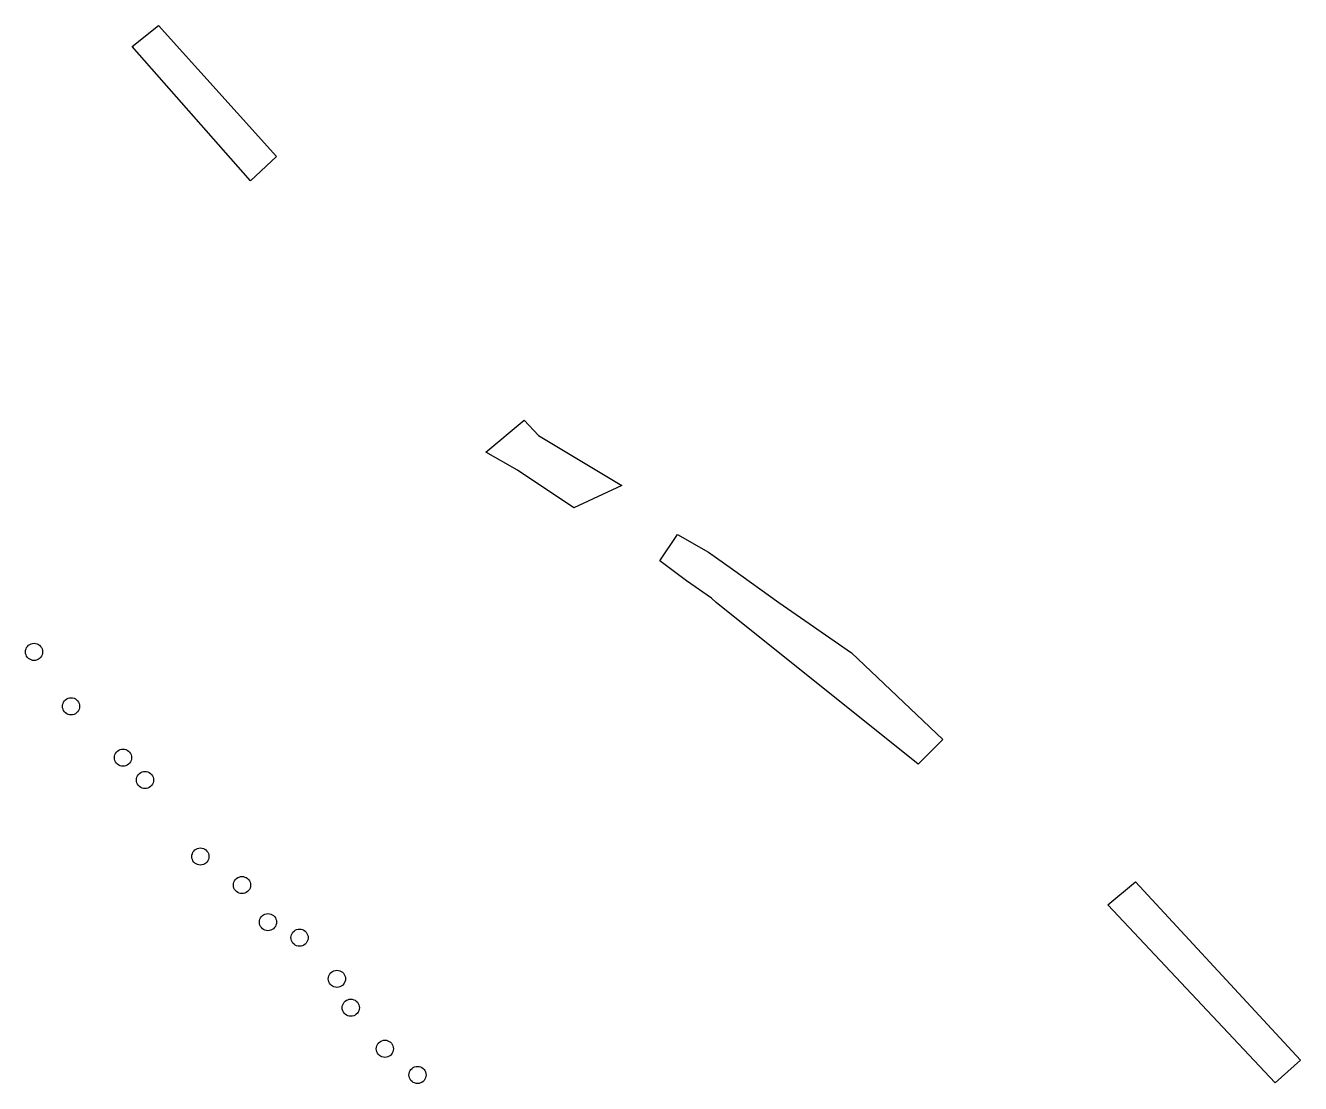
# Model space of a CAD drawing. Header units: millimetres. Extents: x 734061 to 736248, y 4017837 to 4020740.
# Drawn here: x 735326 to 735378, y 4018669.7 to 4018712.9 of the extents above; entities that cross this region are included whole.
import ezdxf

# ---------------------------------------------------------------- set-up
doc = ezdxf.new("R2010")
doc.units = ezdxf.units.MM
doc.layers.add('bolvar', color=143, linetype='Continuous', true_color=0x3faae0)

msp = doc.modelspace()

# ---------------------------------------------------------------- linework, layer by layer
at = {"layer": 'bolvar'}
for points in [[(735335.163, 4018706.512), (735330.322, 4018712), (735331.409, 4018712.852), (735336.219, 4018707.506)], [(735348.355, 4018693.165), (735346.058, 4018694.71), (735344.767, 4018695.446), (735346.331, 4018696.742), (735346.922, 4018696.116), (735350.32, 4018694.08)], [(735362.415, 4018682.703), (735354.165, 4018689.307), (735353.972, 4018689.481), (735352.961, 4018690.183), (735351.865, 4018690.999), (735352.592, 4018692.074), (735353.852, 4018691.36), (735354.829, 4018690.67), (735356.727, 4018689.303), (735359.687, 4018687.252), (735362.087, 4018684.985), (735363.426, 4018683.711)], [(735326.673, 4018687.29), (735326.668, 4018687.229), (735326.652, 4018687.17), (735326.626, 4018687.115), (735326.591, 4018687.065), (735326.548, 4018687.022), (735326.498, 4018686.987), (735326.443, 4018686.961), (735326.384, 4018686.945), (735326.323, 4018686.94), (735326.262, 4018686.945), (735326.203, 4018686.961), (735326.148, 4018686.987), (735326.098, 4018687.022), (735326.055, 4018687.065), (735326.02, 4018687.115), (735325.994, 4018687.17), (735325.978, 4018687.229), (735325.973, 4018687.29), (735325.978, 4018687.351), (735325.994, 4018687.41), (735326.02, 4018687.465), (735326.055, 4018687.515), (735326.098, 4018687.558), (735326.148, 4018687.593), (735326.203, 4018687.619), (735326.262, 4018687.635), (735326.323, 4018687.64), (735326.384, 4018687.635), (735326.443, 4018687.619), (735326.498, 4018687.593), (735326.548, 4018687.558), (735326.591, 4018687.515), (735326.626, 4018687.465), (735326.652, 4018687.41), (735326.668, 4018687.351)], [(735326.673, 4018687.29), (735326.668, 4018687.229), (735326.652, 4018687.17), (735326.626, 4018687.115), (735326.591, 4018687.065), (735326.548, 4018687.022), (735326.498, 4018686.987), (735326.443, 4018686.961), (735326.384, 4018686.945), (735326.323, 4018686.94), (735326.262, 4018686.945), (735326.203, 4018686.961), (735326.148, 4018686.987), (735326.098, 4018687.022), (735326.055, 4018687.065), (735326.02, 4018687.115), (735325.994, 4018687.17), (735325.978, 4018687.229), (735325.973, 4018687.29), (735325.978, 4018687.351), (735325.994, 4018687.41), (735326.02, 4018687.465), (735326.055, 4018687.515), (735326.098, 4018687.558), (735326.148, 4018687.593), (735326.203, 4018687.619), (735326.262, 4018687.635), (735326.323, 4018687.64), (735326.384, 4018687.635), (735326.443, 4018687.619), (735326.498, 4018687.593), (735326.548, 4018687.558), (735326.591, 4018687.515), (735326.626, 4018687.465), (735326.652, 4018687.41), (735326.668, 4018687.351)], [(735328.184, 4018685.069), (735328.179, 4018685.008), (735328.163, 4018684.949), (735328.137, 4018684.894), (735328.102, 4018684.844), (735328.059, 4018684.801), (735328.009, 4018684.766), (735327.954, 4018684.74), (735327.895, 4018684.724), (735327.834, 4018684.719), (735327.773, 4018684.724), (735327.714, 4018684.74), (735327.659, 4018684.766), (735327.609, 4018684.801), (735327.566, 4018684.844), (735327.531, 4018684.894), (735327.505, 4018684.949), (735327.489, 4018685.008), (735327.484, 4018685.069), (735327.489, 4018685.13), (735327.505, 4018685.189), (735327.531, 4018685.244), (735327.566, 4018685.294), (735327.609, 4018685.337), (735327.659, 4018685.372), (735327.714, 4018685.398), (735327.773, 4018685.414), (735327.834, 4018685.419), (735327.895, 4018685.414), (735327.954, 4018685.398), (735328.009, 4018685.372), (735328.059, 4018685.337), (735328.102, 4018685.294), (735328.137, 4018685.244), (735328.163, 4018685.189), (735328.179, 4018685.13)], [(735328.184, 4018685.069), (735328.179, 4018685.008), (735328.163, 4018684.949), (735328.137, 4018684.894), (735328.102, 4018684.844), (735328.059, 4018684.801), (735328.009, 4018684.766), (735327.954, 4018684.74), (735327.895, 4018684.724), (735327.834, 4018684.719), (735327.773, 4018684.724), (735327.714, 4018684.74), (735327.659, 4018684.766), (735327.609, 4018684.801), (735327.566, 4018684.844), (735327.531, 4018684.894), (735327.505, 4018684.949), (735327.489, 4018685.008), (735327.484, 4018685.069), (735327.489, 4018685.13), (735327.505, 4018685.189), (735327.531, 4018685.244), (735327.566, 4018685.294), (735327.609, 4018685.337), (735327.659, 4018685.372), (735327.714, 4018685.398), (735327.773, 4018685.414), (735327.834, 4018685.419), (735327.895, 4018685.414), (735327.954, 4018685.398), (735328.009, 4018685.372), (735328.059, 4018685.337), (735328.102, 4018685.294), (735328.137, 4018685.244), (735328.163, 4018685.189), (735328.179, 4018685.13)], [(735330.303, 4018682.973), (735330.298, 4018682.912), (735330.282, 4018682.853), (735330.256, 4018682.798), (735330.221, 4018682.748), (735330.178, 4018682.705), (735330.128, 4018682.67), (735330.073, 4018682.644), (735330.014, 4018682.628), (735329.953, 4018682.623), (735329.892, 4018682.628), (735329.833, 4018682.644), (735329.778, 4018682.67), (735329.728, 4018682.705), (735329.685, 4018682.748), (735329.65, 4018682.798), (735329.624, 4018682.853), (735329.608, 4018682.912), (735329.603, 4018682.973), (735329.608, 4018683.034), (735329.624, 4018683.093), (735329.65, 4018683.148), (735329.685, 4018683.198), (735329.728, 4018683.241), (735329.778, 4018683.276), (735329.833, 4018683.302), (735329.892, 4018683.318), (735329.953, 4018683.323), (735330.014, 4018683.318), (735330.073, 4018683.302), (735330.128, 4018683.276), (735330.178, 4018683.241), (735330.221, 4018683.198), (735330.256, 4018683.148), (735330.282, 4018683.093), (735330.298, 4018683.034)], [(735330.303, 4018682.973), (735330.298, 4018682.912), (735330.282, 4018682.853), (735330.256, 4018682.798), (735330.221, 4018682.748), (735330.178, 4018682.705), (735330.128, 4018682.67), (735330.073, 4018682.644), (735330.014, 4018682.628), (735329.953, 4018682.623), (735329.892, 4018682.628), (735329.833, 4018682.644), (735329.778, 4018682.67), (735329.728, 4018682.705), (735329.685, 4018682.748), (735329.65, 4018682.798), (735329.624, 4018682.853), (735329.608, 4018682.912), (735329.603, 4018682.973), (735329.608, 4018683.034), (735329.624, 4018683.093), (735329.65, 4018683.148), (735329.685, 4018683.198), (735329.728, 4018683.241), (735329.778, 4018683.276), (735329.833, 4018683.302), (735329.892, 4018683.318), (735329.953, 4018683.323), (735330.014, 4018683.318), (735330.073, 4018683.302), (735330.128, 4018683.276), (735330.178, 4018683.241), (735330.221, 4018683.198), (735330.256, 4018683.148), (735330.282, 4018683.093), (735330.298, 4018683.034)], [(735331.201, 4018682.063), (735331.196, 4018682.002), (735331.18, 4018681.943), (735331.154, 4018681.888), (735331.119, 4018681.838), (735331.076, 4018681.795), (735331.026, 4018681.76), (735330.971, 4018681.734), (735330.912, 4018681.718), (735330.851, 4018681.713), (735330.79, 4018681.718), (735330.731, 4018681.734), (735330.676, 4018681.76), (735330.626, 4018681.795), (735330.583, 4018681.838), (735330.548, 4018681.888), (735330.522, 4018681.943), (735330.506, 4018682.002), (735330.501, 4018682.063), (735330.506, 4018682.124), (735330.522, 4018682.183), (735330.548, 4018682.238), (735330.583, 4018682.288), (735330.626, 4018682.331), (735330.676, 4018682.366), (735330.731, 4018682.392), (735330.79, 4018682.408), (735330.851, 4018682.413), (735330.912, 4018682.408), (735330.971, 4018682.392), (735331.026, 4018682.366), (735331.076, 4018682.331), (735331.119, 4018682.288), (735331.154, 4018682.238), (735331.18, 4018682.183), (735331.196, 4018682.124)], [(735331.201, 4018682.063), (735331.196, 4018682.002), (735331.18, 4018681.943), (735331.154, 4018681.888), (735331.119, 4018681.838), (735331.076, 4018681.795), (735331.026, 4018681.76), (735330.971, 4018681.734), (735330.912, 4018681.718), (735330.851, 4018681.713), (735330.79, 4018681.718), (735330.731, 4018681.734), (735330.676, 4018681.76), (735330.626, 4018681.795), (735330.583, 4018681.838), (735330.548, 4018681.888), (735330.522, 4018681.943), (735330.506, 4018682.002), (735330.501, 4018682.063), (735330.506, 4018682.124), (735330.522, 4018682.183), (735330.548, 4018682.238), (735330.583, 4018682.288), (735330.626, 4018682.331), (735330.676, 4018682.366), (735330.731, 4018682.392), (735330.79, 4018682.408), (735330.851, 4018682.413), (735330.912, 4018682.408), (735330.971, 4018682.392), (735331.026, 4018682.366), (735331.076, 4018682.331), (735331.119, 4018682.288), (735331.154, 4018682.238), (735331.18, 4018682.183), (735331.196, 4018682.124)], [(735333.463, 4018678.938), (735333.458, 4018678.877), (735333.442, 4018678.818), (735333.416, 4018678.763), (735333.381, 4018678.713), (735333.338, 4018678.67), (735333.288, 4018678.635), (735333.233, 4018678.609), (735333.174, 4018678.593), (735333.113, 4018678.588), (735333.052, 4018678.593), (735332.993, 4018678.609), (735332.938, 4018678.635), (735332.888, 4018678.67), (735332.845, 4018678.713), (735332.81, 4018678.763), (735332.784, 4018678.818), (735332.768, 4018678.877), (735332.763, 4018678.938), (735332.768, 4018678.999), (735332.784, 4018679.058), (735332.81, 4018679.113), (735332.845, 4018679.163), (735332.888, 4018679.206), (735332.938, 4018679.241), (735332.993, 4018679.267), (735333.052, 4018679.283), (735333.113, 4018679.288), (735333.174, 4018679.283), (735333.233, 4018679.267), (735333.288, 4018679.241), (735333.338, 4018679.206), (735333.381, 4018679.163), (735333.416, 4018679.113), (735333.442, 4018679.058), (735333.458, 4018678.999)], [(735333.463, 4018678.938), (735333.458, 4018678.877), (735333.442, 4018678.818), (735333.416, 4018678.763), (735333.381, 4018678.713), (735333.338, 4018678.67), (735333.288, 4018678.635), (735333.233, 4018678.609), (735333.174, 4018678.593), (735333.113, 4018678.588), (735333.052, 4018678.593), (735332.993, 4018678.609), (735332.938, 4018678.635), (735332.888, 4018678.67), (735332.845, 4018678.713), (735332.81, 4018678.763), (735332.784, 4018678.818), (735332.768, 4018678.877), (735332.763, 4018678.938), (735332.768, 4018678.999), (735332.784, 4018679.058), (735332.81, 4018679.113), (735332.845, 4018679.163), (735332.888, 4018679.206), (735332.938, 4018679.241), (735332.993, 4018679.267), (735333.052, 4018679.283), (735333.113, 4018679.288), (735333.174, 4018679.283), (735333.233, 4018679.267), (735333.288, 4018679.241), (735333.338, 4018679.206), (735333.381, 4018679.163), (735333.416, 4018679.113), (735333.442, 4018679.058), (735333.458, 4018678.999)], [(735335.163, 4018677.773), (735335.158, 4018677.712), (735335.142, 4018677.653), (735335.116, 4018677.598), (735335.081, 4018677.548), (735335.038, 4018677.505), (735334.988, 4018677.47), (735334.933, 4018677.444), (735334.874, 4018677.428), (735334.813, 4018677.423), (735334.752, 4018677.428), (735334.693, 4018677.444), (735334.638, 4018677.47), (735334.588, 4018677.505), (735334.545, 4018677.548), (735334.51, 4018677.598), (735334.484, 4018677.653), (735334.468, 4018677.712), (735334.463, 4018677.773), (735334.468, 4018677.834), (735334.484, 4018677.893), (735334.51, 4018677.948), (735334.545, 4018677.998), (735334.588, 4018678.041), (735334.638, 4018678.076), (735334.693, 4018678.102), (735334.752, 4018678.118), (735334.813, 4018678.123), (735334.874, 4018678.118), (735334.933, 4018678.102), (735334.988, 4018678.076), (735335.038, 4018678.041), (735335.081, 4018677.998), (735335.116, 4018677.948), (735335.142, 4018677.893), (735335.158, 4018677.834)], [(735335.163, 4018677.773), (735335.158, 4018677.712), (735335.142, 4018677.653), (735335.116, 4018677.598), (735335.081, 4018677.548), (735335.038, 4018677.505), (735334.988, 4018677.47), (735334.933, 4018677.444), (735334.874, 4018677.428), (735334.813, 4018677.423), (735334.752, 4018677.428), (735334.693, 4018677.444), (735334.638, 4018677.47), (735334.588, 4018677.505), (735334.545, 4018677.548), (735334.51, 4018677.598), (735334.484, 4018677.653), (735334.468, 4018677.712), (735334.463, 4018677.773), (735334.468, 4018677.834), (735334.484, 4018677.893), (735334.51, 4018677.948), (735334.545, 4018677.998), (735334.588, 4018678.041), (735334.638, 4018678.076), (735334.693, 4018678.102), (735334.752, 4018678.118), (735334.813, 4018678.123), (735334.874, 4018678.118), (735334.933, 4018678.102), (735334.988, 4018678.076), (735335.038, 4018678.041), (735335.081, 4018677.998), (735335.116, 4018677.948), (735335.142, 4018677.893), (735335.158, 4018677.834)], [(735378.023, 4018670.63), (735376.994, 4018669.703), (735370.152, 4018676.965), (735371.29, 4018677.909)], [(735336.22, 4018676.261), (735336.215, 4018676.2), (735336.199, 4018676.141), (735336.173, 4018676.086), (735336.138, 4018676.036), (735336.095, 4018675.993), (735336.045, 4018675.958), (735335.99, 4018675.932), (735335.931, 4018675.916), (735335.87, 4018675.911), (735335.809, 4018675.916), (735335.75, 4018675.932), (735335.695, 4018675.958), (735335.645, 4018675.993), (735335.602, 4018676.036), (735335.567, 4018676.086), (735335.541, 4018676.141), (735335.525, 4018676.2), (735335.52, 4018676.261), (735335.525, 4018676.322), (735335.541, 4018676.381), (735335.567, 4018676.436), (735335.602, 4018676.486), (735335.645, 4018676.529), (735335.695, 4018676.564), (735335.75, 4018676.59), (735335.809, 4018676.606), (735335.87, 4018676.611), (735335.931, 4018676.606), (735335.99, 4018676.59), (735336.045, 4018676.564), (735336.095, 4018676.529), (735336.138, 4018676.486), (735336.173, 4018676.436), (735336.199, 4018676.381), (735336.215, 4018676.322)], [(735336.22, 4018676.261), (735336.215, 4018676.2), (735336.199, 4018676.141), (735336.173, 4018676.086), (735336.138, 4018676.036), (735336.095, 4018675.993), (735336.045, 4018675.958), (735335.99, 4018675.932), (735335.931, 4018675.916), (735335.87, 4018675.911), (735335.809, 4018675.916), (735335.75, 4018675.932), (735335.695, 4018675.958), (735335.645, 4018675.993), (735335.602, 4018676.036), (735335.567, 4018676.086), (735335.541, 4018676.141), (735335.525, 4018676.2), (735335.52, 4018676.261), (735335.525, 4018676.322), (735335.541, 4018676.381), (735335.567, 4018676.436), (735335.602, 4018676.486), (735335.645, 4018676.529), (735335.695, 4018676.564), (735335.75, 4018676.59), (735335.809, 4018676.606), (735335.87, 4018676.611), (735335.931, 4018676.606), (735335.99, 4018676.59), (735336.045, 4018676.564), (735336.095, 4018676.529), (735336.138, 4018676.486), (735336.173, 4018676.436), (735336.199, 4018676.381), (735336.215, 4018676.322)], [(735337.511, 4018675.629), (735337.506, 4018675.568), (735337.49, 4018675.509), (735337.464, 4018675.454), (735337.429, 4018675.404), (735337.386, 4018675.361), (735337.336, 4018675.326), (735337.281, 4018675.3), (735337.222, 4018675.284), (735337.161, 4018675.279), (735337.1, 4018675.284), (735337.041, 4018675.3), (735336.986, 4018675.326), (735336.936, 4018675.361), (735336.893, 4018675.404), (735336.858, 4018675.454), (735336.832, 4018675.509), (735336.816, 4018675.568), (735336.811, 4018675.629), (735336.816, 4018675.69), (735336.832, 4018675.749), (735336.858, 4018675.804), (735336.893, 4018675.854), (735336.936, 4018675.897), (735336.986, 4018675.932), (735337.041, 4018675.958), (735337.1, 4018675.974), (735337.161, 4018675.979), (735337.222, 4018675.974), (735337.281, 4018675.958), (735337.336, 4018675.932), (735337.386, 4018675.897), (735337.429, 4018675.854), (735337.464, 4018675.804), (735337.49, 4018675.749), (735337.506, 4018675.69)], [(735337.511, 4018675.629), (735337.506, 4018675.568), (735337.49, 4018675.509), (735337.464, 4018675.454), (735337.429, 4018675.404), (735337.386, 4018675.361), (735337.336, 4018675.326), (735337.281, 4018675.3), (735337.222, 4018675.284), (735337.161, 4018675.279), (735337.1, 4018675.284), (735337.041, 4018675.3), (735336.986, 4018675.326), (735336.936, 4018675.361), (735336.893, 4018675.404), (735336.858, 4018675.454), (735336.832, 4018675.509), (735336.816, 4018675.568), (735336.811, 4018675.629), (735336.816, 4018675.69), (735336.832, 4018675.749), (735336.858, 4018675.804), (735336.893, 4018675.854), (735336.936, 4018675.897), (735336.986, 4018675.932), (735337.041, 4018675.958), (735337.1, 4018675.974), (735337.161, 4018675.979), (735337.222, 4018675.974), (735337.281, 4018675.958), (735337.336, 4018675.932), (735337.386, 4018675.897), (735337.429, 4018675.854), (735337.464, 4018675.804), (735337.49, 4018675.749), (735337.506, 4018675.69)], [(735339.035, 4018673.949), (735339.03, 4018673.888), (735339.014, 4018673.829), (735338.988, 4018673.774), (735338.953, 4018673.724), (735338.91, 4018673.681), (735338.86, 4018673.646), (735338.805, 4018673.62), (735338.746, 4018673.604), (735338.685, 4018673.599), (735338.624, 4018673.604), (735338.565, 4018673.62), (735338.51, 4018673.646), (735338.46, 4018673.681), (735338.417, 4018673.724), (735338.382, 4018673.774), (735338.356, 4018673.829), (735338.34, 4018673.888), (735338.335, 4018673.949), (735338.34, 4018674.01), (735338.356, 4018674.069), (735338.382, 4018674.124), (735338.417, 4018674.174), (735338.46, 4018674.217), (735338.51, 4018674.252), (735338.565, 4018674.278), (735338.624, 4018674.294), (735338.685, 4018674.299), (735338.746, 4018674.294), (735338.805, 4018674.278), (735338.86, 4018674.252), (735338.91, 4018674.217), (735338.953, 4018674.174), (735338.988, 4018674.124), (735339.014, 4018674.069), (735339.03, 4018674.01)], [(735339.035, 4018673.949), (735339.03, 4018673.888), (735339.014, 4018673.829), (735338.988, 4018673.774), (735338.953, 4018673.724), (735338.91, 4018673.681), (735338.86, 4018673.646), (735338.805, 4018673.62), (735338.746, 4018673.604), (735338.685, 4018673.599), (735338.624, 4018673.604), (735338.565, 4018673.62), (735338.51, 4018673.646), (735338.46, 4018673.681), (735338.417, 4018673.724), (735338.382, 4018673.774), (735338.356, 4018673.829), (735338.34, 4018673.888), (735338.335, 4018673.949), (735338.34, 4018674.01), (735338.356, 4018674.069), (735338.382, 4018674.124), (735338.417, 4018674.174), (735338.46, 4018674.217), (735338.51, 4018674.252), (735338.565, 4018674.278), (735338.624, 4018674.294), (735338.685, 4018674.299), (735338.746, 4018674.294), (735338.805, 4018674.278), (735338.86, 4018674.252), (735338.91, 4018674.217), (735338.953, 4018674.174), (735338.988, 4018674.124), (735339.014, 4018674.069), (735339.03, 4018674.01)], [(735339.602, 4018672.767), (735339.597, 4018672.706), (735339.581, 4018672.647), (735339.555, 4018672.592), (735339.52, 4018672.542), (735339.477, 4018672.499), (735339.427, 4018672.464), (735339.372, 4018672.438), (735339.313, 4018672.422), (735339.252, 4018672.417), (735339.191, 4018672.422), (735339.132, 4018672.438), (735339.077, 4018672.464), (735339.027, 4018672.499), (735338.984, 4018672.542), (735338.949, 4018672.592), (735338.923, 4018672.647), (735338.907, 4018672.706), (735338.902, 4018672.767), (735338.907, 4018672.828), (735338.923, 4018672.887), (735338.949, 4018672.942), (735338.984, 4018672.992), (735339.027, 4018673.035), (735339.077, 4018673.07), (735339.132, 4018673.096), (735339.191, 4018673.112), (735339.252, 4018673.117), (735339.313, 4018673.112), (735339.372, 4018673.096), (735339.427, 4018673.07), (735339.477, 4018673.035), (735339.52, 4018672.992), (735339.555, 4018672.942), (735339.581, 4018672.887), (735339.597, 4018672.828)], [(735339.602, 4018672.767), (735339.597, 4018672.706), (735339.581, 4018672.647), (735339.555, 4018672.592), (735339.52, 4018672.542), (735339.477, 4018672.499), (735339.427, 4018672.464), (735339.372, 4018672.438), (735339.313, 4018672.422), (735339.252, 4018672.417), (735339.191, 4018672.422), (735339.132, 4018672.438), (735339.077, 4018672.464), (735339.027, 4018672.499), (735338.984, 4018672.542), (735338.949, 4018672.592), (735338.923, 4018672.647), (735338.907, 4018672.706), (735338.902, 4018672.767), (735338.907, 4018672.828), (735338.923, 4018672.887), (735338.949, 4018672.942), (735338.984, 4018672.992), (735339.027, 4018673.035), (735339.077, 4018673.07), (735339.132, 4018673.096), (735339.191, 4018673.112), (735339.252, 4018673.117), (735339.313, 4018673.112), (735339.372, 4018673.096), (735339.427, 4018673.07), (735339.477, 4018673.035), (735339.52, 4018672.992), (735339.555, 4018672.942), (735339.581, 4018672.887), (735339.597, 4018672.828)], [(735340.994, 4018671.093), (735340.989, 4018671.032), (735340.973, 4018670.973), (735340.947, 4018670.918), (735340.912, 4018670.868), (735340.869, 4018670.825), (735340.819, 4018670.79), (735340.764, 4018670.764), (735340.705, 4018670.748), (735340.644, 4018670.743), (735340.583, 4018670.748), (735340.524, 4018670.764), (735340.469, 4018670.79), (735340.419, 4018670.825), (735340.376, 4018670.868), (735340.341, 4018670.918), (735340.315, 4018670.973), (735340.299, 4018671.032), (735340.294, 4018671.093), (735340.299, 4018671.154), (735340.315, 4018671.213), (735340.341, 4018671.268), (735340.376, 4018671.318), (735340.419, 4018671.361), (735340.469, 4018671.396), (735340.524, 4018671.422), (735340.583, 4018671.438), (735340.644, 4018671.443), (735340.705, 4018671.438), (735340.764, 4018671.422), (735340.819, 4018671.396), (735340.869, 4018671.361), (735340.912, 4018671.318), (735340.947, 4018671.268), (735340.973, 4018671.213), (735340.989, 4018671.154)], [(735340.994, 4018671.093), (735340.989, 4018671.032), (735340.973, 4018670.973), (735340.947, 4018670.918), (735340.912, 4018670.868), (735340.869, 4018670.825), (735340.819, 4018670.79), (735340.764, 4018670.764), (735340.705, 4018670.748), (735340.644, 4018670.743), (735340.583, 4018670.748), (735340.524, 4018670.764), (735340.469, 4018670.79), (735340.419, 4018670.825), (735340.376, 4018670.868), (735340.341, 4018670.918), (735340.315, 4018670.973), (735340.299, 4018671.032), (735340.294, 4018671.093), (735340.299, 4018671.154), (735340.315, 4018671.213), (735340.341, 4018671.268), (735340.376, 4018671.318), (735340.419, 4018671.361), (735340.469, 4018671.396), (735340.524, 4018671.422), (735340.583, 4018671.438), (735340.644, 4018671.443), (735340.705, 4018671.438), (735340.764, 4018671.422), (735340.819, 4018671.396), (735340.869, 4018671.361), (735340.912, 4018671.318), (735340.947, 4018671.268), (735340.973, 4018671.213), (735340.989, 4018671.154)], [(735342.327, 4018670.026), (735342.322, 4018669.965), (735342.306, 4018669.906), (735342.28, 4018669.851), (735342.245, 4018669.801), (735342.202, 4018669.758), (735342.152, 4018669.723), (735342.097, 4018669.697), (735342.038, 4018669.681), (735341.977, 4018669.676), (735341.916, 4018669.681), (735341.857, 4018669.697), (735341.802, 4018669.723), (735341.752, 4018669.758), (735341.709, 4018669.801), (735341.674, 4018669.851), (735341.648, 4018669.906), (735341.632, 4018669.965), (735341.627, 4018670.026), (735341.632, 4018670.087), (735341.648, 4018670.146), (735341.674, 4018670.201), (735341.709, 4018670.251), (735341.752, 4018670.294), (735341.802, 4018670.329), (735341.857, 4018670.355), (735341.916, 4018670.371), (735341.977, 4018670.376), (735342.038, 4018670.371), (735342.097, 4018670.355), (735342.152, 4018670.329), (735342.202, 4018670.294), (735342.245, 4018670.251), (735342.28, 4018670.201), (735342.306, 4018670.146), (735342.322, 4018670.087)], [(735342.327, 4018670.026), (735342.322, 4018669.965), (735342.306, 4018669.906), (735342.28, 4018669.851), (735342.245, 4018669.801), (735342.202, 4018669.758), (735342.152, 4018669.723), (735342.097, 4018669.697), (735342.038, 4018669.681), (735341.977, 4018669.676), (735341.916, 4018669.681), (735341.857, 4018669.697), (735341.802, 4018669.723), (735341.752, 4018669.758), (735341.709, 4018669.801), (735341.674, 4018669.851), (735341.648, 4018669.906), (735341.632, 4018669.965), (735341.627, 4018670.026), (735341.632, 4018670.087), (735341.648, 4018670.146), (735341.674, 4018670.201), (735341.709, 4018670.251), (735341.752, 4018670.294), (735341.802, 4018670.329), (735341.857, 4018670.355), (735341.916, 4018670.371), (735341.977, 4018670.376), (735342.038, 4018670.371), (735342.097, 4018670.355), (735342.152, 4018670.329), (735342.202, 4018670.294), (735342.245, 4018670.251), (735342.28, 4018670.201), (735342.306, 4018670.146), (735342.322, 4018670.087)]]:
    msp.add_lwpolyline(points, close=True, dxfattribs=at)

doc.saveas('drawing.dxf')
